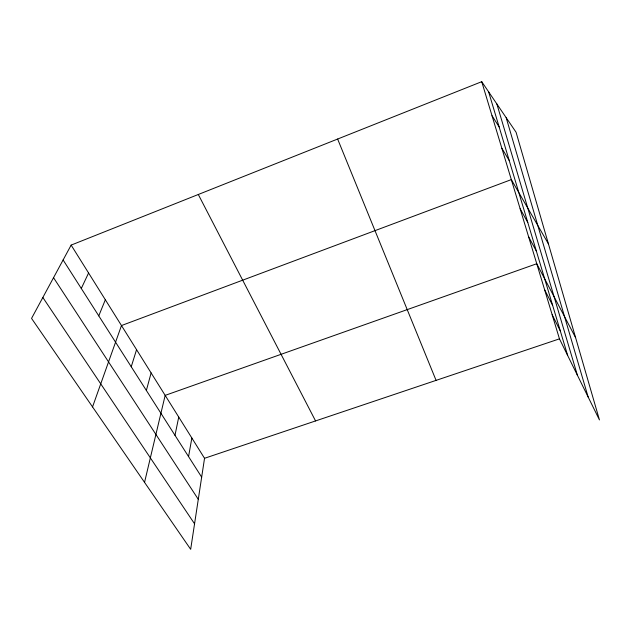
<?xml version="1.0" encoding="UTF-8"?>
<svg xmlns="http://www.w3.org/2000/svg" width="631" height="631" viewBox="0 0 631 631"><rect width="100%" height="100%" fill="white"/><g stroke="black" fill="none" stroke-linecap="round" stroke-linejoin="round"><path stroke-width="0.95" d="M71.137 245.104L204.539 458.295L190.672 549.317L31.55 318.403L71.137 245.104L481.729 81.683L516.079 132.258L599.45 419.923L559.46 338.855L481.729 81.683M188.559 456.584L191.856 438.032M174.984 435.311L178.739 417.067M144.546 482.384L165.164 395.377L536.752 263.734L575.622 337.703M146.353 390.447L151.117 372.929M131.24 366.761L136.564 349.669M92.544 406.916L121.475 325.549L511.331 179.606L548.426 243.874M98.767 315.871L105.338 299.764M81.296 288.485L88.577 272.971M204.539 458.295L559.46 338.855M42.845 297.485L194.553 523.817M53.54 277.687L198.284 499.326M63.108 259.972L201.668 477.139M492.022 115.725L499.129 126.894M501.882 148.332L509.185 160.455M520.133 208.743L527.784 222.491M528.604 236.767L536.397 251.201M198.3 194.49L315.563 420.932M544.608 289.7L552.63 305.333M552.164 314.719L560.289 330.873M337.632 139.033L436.076 380.375M488.607 91.803L567.663 355.474M496.857 103.957L577.373 375.161M506.157 117.65L588.147 397.017"/></g></svg>
